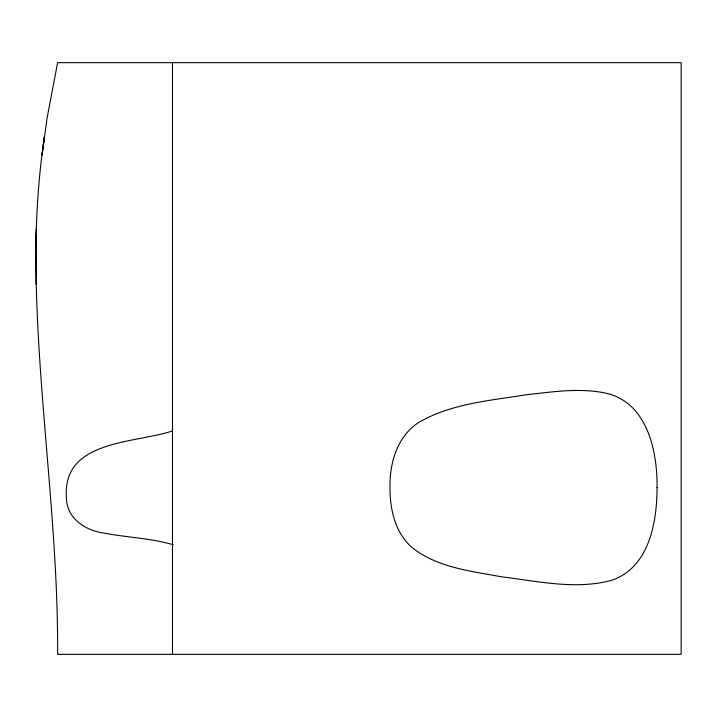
<?xml version="1.0" encoding="UTF-8"?>
<svg xmlns="http://www.w3.org/2000/svg" width="717" height="717" viewBox="0 0 717 717"><rect width="100%" height="100%" fill="white"/><g stroke="black" fill="none" stroke-linecap="round" stroke-linejoin="round"><path stroke-width="1.08" d="M172.483 654.334L172.483 62.666M35.904 247.562C35.16 383.505 58.355 518.364 57.62 654.334L681.15 654.334L681.15 62.666L57.62 62.666L47.08 118.135L42.043 155.114L44.436 136.624C38.924 173.335 36.37 210.448 35.904 247.562L36.361 229.073L36.101 284.541M172.654 430.908C134.043 443.706 61.483 439.718 66.475 498.503C66.923 519.198 86.748 531.216 105.336 533.34C127.931 537.571 151.197 538.225 173.335 544.768M657.059 487.632C657.005 522.523 649.1 567.936 611.242 580.438C575.204 589.957 537.589 581.209 501.407 576.8C471.401 571.171 438.696 567.765 413.592 548.756C394.673 533.699 389.528 507.968 389.994 484.988C389.967 460.404 398.777 433.283 421.578 420.816C453.323 403.474 490.374 400.525 525.471 394.879C551.678 391.975 578.601 387.691 604.807 392.943C647.021 401.538 657.525 450.688 657.059 487.632"/></g></svg>
